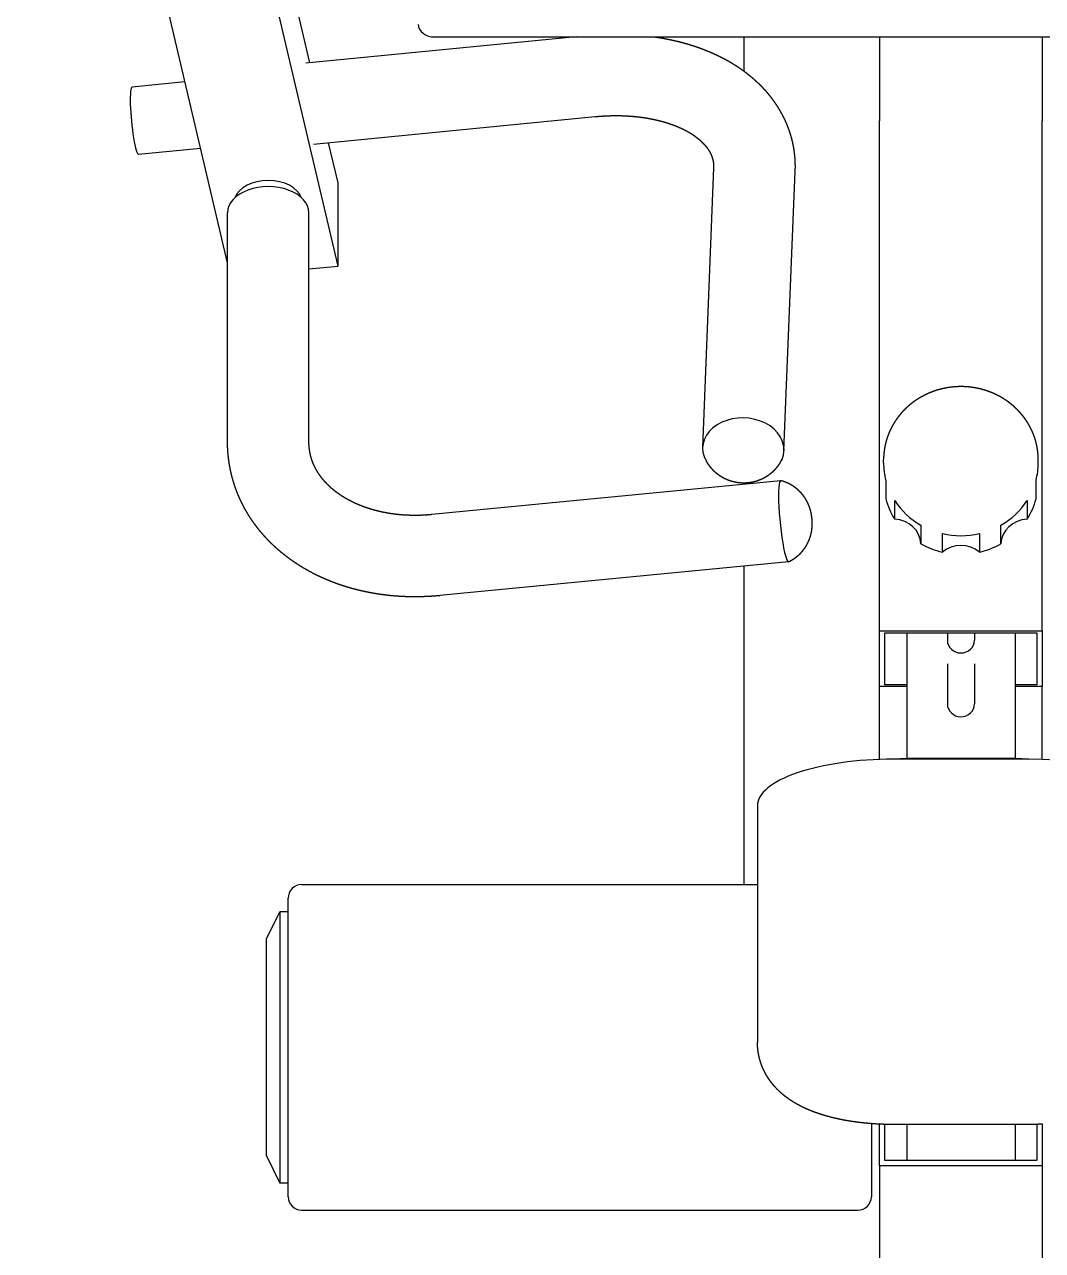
# Model space of a CAD drawing. Header units: millimetres. Extents: x -396 to 32754, y 354 to 22128.
# Drawn here: x 20299.2 to 20674.4, y 6504.7 to 6956.4 of the extents above; entities that cross this region are included whole.
import ezdxf

# ---------------------------------------------------------------- set-up
doc = ezdxf.new("R2010")
doc.units = ezdxf.units.MM
doc.layers.add('equipments', color=250, linetype='Continuous')
doc.layers.add('furniture', color=26, linetype='Continuous')

# ---------------------------------------------------------------- blocks, each defined once
blk = doc.blocks.new('Fit17')
at = {"layer": 'equipments'}
for p, q in [((-270.33, 796.76), (-345.16, 1114.72)), ((-229.57, 795.48), (-297.34, 1083.44)), ((-239.98, 870.36), (-288.54, 1076.7)), ((-141.76, 879.91), (-241.49, 870.22)), ((-194, 879.91), (194, 879.91)), ((-80, 879.91), (-80, 867.28)), ((-30, 879.91), (-30, 849.02)), ((30, 879.91), (30, 849.02)), ((-286.01, 863.38), (-305.52, 861.48)), ((-134.77, 850.45), (-238.59, 840.36)), ((-30, 661.08), (-30, 849.02)), ((30, 661.08), (30, 849.02)), ((-229.57, 826.12), (-233.05, 840.89)), ((-280.23, 838.82), (-303.1, 836.6)), ((-95.19, 728.69), (-91.04, 831.74)), ((-65.22, 727.49), (-61.06, 830.53)), ((-229.57, 795.48), (-229.57, 826.12)), ((-270.33, 730.88), (-270.33, 815.14)), ((-240.33, 730.88), (-240.33, 815.14)), ((-240.33, 794.43), (-229.57, 795.48)), ((-28.5, 722.95), (-28.5, 724.19)), ((28.5, 722.95), (28.5, 724.19)), ((-66.45, 716.44), (-194.98, 703.94)), ((-80, 715.68), (-80, 715.12)), ((-27.67, 716.55), (-27.67, 709.71)), ((27.68, 709.71), (27.68, 716.55)), ((-24.38, 702.24), (-24.38, 709.08)), ((24.38, 709.08), (24.38, 702.24)), ((-14.76, 700.03), (-14.76, 693.19)), ((-6.81, 690.1), (-6.81, 696.94)), ((6.81, 696.94), (6.81, 690.1)), ((14.76, 693.19), (14.76, 700.03)), ((-63.54, 686.58), (-192.08, 674.08)), ((-80, 684.98), (-80, 567.64)), ((-30, 661.08), (30, 661.08)), ((-30, 640.56), (-30, 661.08)), ((-28, 660.4), (28, 660.4)), ((-28, 641.25), (-28, 660.4)), ((-20, 660.4), (-20, 614.05)), ((-5, 660.4), (-5, 657.66)), ((5, 660.4), (5, 657.66)), ((20, 660.4), (20, 614.05)), ((28, 660.4), (28, 641.25)), ((30, 661.08), (30, 640.56)), ((-5, 649), (-5, 634.17)), ((5, 649), (5, 634.17)), ((-30, 613.71), (-30, 640.56)), ((-20, 640.56), (-30, 640.56)), ((-20, 641.25), (-28, 641.25)), ((28, 641.25), (20, 641.25)), ((30, 640.56), (20, 640.56)), ((30, 613.71), (30, 640.56)), ((25, 613.8), (-25, 613.8)), ((15, 614.13), (-15, 614.13)), ((-75, 596.7), (-75, 577.9)), ((-75, 577.9), (-75, 509.5)), ((-243, 567.64), (-75, 567.64)), ((-248, 452.64), (-248, 562.64)), ((-256, 547.64), (-251, 557.64)), ((-251, 557.64), (-251, 457.64)), ((-248, 557.64), (-251, 557.64)), ((-256, 467.64), (-256, 547.64)), ((-33, 479.54), (-33, 452.64)), ((-30, 464.06), (-30, 479.35)), ((-28, 465.94), (-28, 479.28)), ((25, 479.24), (-25, 479.24)), ((-20, 479.24), (-20, 465.94)), ((20, 479.24), (20, 465.94)), ((28, 479.28), (28, 465.94)), ((30, 479.35), (30, 464.06)), ((-256, 467.64), (-251, 457.64)), ((28, 465.94), (-28, 465.94)), ((30, 464.06), (-30, 464.06)), ((-30, 464.06), (-30, 417.76)), ((30, 464.06), (30, 417.76)), ((-248, 457.64), (-251, 457.64)), ((-243, 447.64), (-38, 447.64))]:
    blk.add_line(p, q, dxfattribs=at)
for centre, start, end in [((-243, 562.64), 90, 180), ((-243, 452.64), 180, 270), ((-38, 452.64), 270, 360)]:
    blk.add_arc(centre, 5, start, end, dxfattribs=at)
for centre, major_axis, ratio, start_param, end_param in [((-194, 884.51), (6, 0), 0.766044, -3.141593, -1.570796), ((-304.31, 849.04), (1.21, -12.44), 0.114576, -3.141593, 0), ((-255.33, 818.98), (12.5, 0), 0.642788, 0.225051, 2.916544), ((-255.33, 815.14), (15, 0), 0.642788, 0, 3.141593), ((-80.2, 728.09), (14.99, -0.6), 0.764548, 0.178706, 3.583144), ((-80.2, 728.09), (14.99, -0.6), 0.764548, -0.441552, 0.178706), ((0, 722.95), (28.5, 0), 0.939693, 3.141593, 3.38279), ((0, 722.95), (28.5, 0), 0.939693, -0.241197, 0), ((-64.99, 701.51), (1.45, -14.93), 0.114576, 3.100028, 5.579478), ((0, 716.11), (28.5, 0), 0.939693, -2.900395, -2.597392), ((0, 716.11), (28.5, 0), 0.939693, -0.544201, -0.241197), ((0, 722.95), (28.5, 0), 0.939693, -2.597392, -2.114997), ((0, 722.95), (28.5, 0), 0.939693, -1.026596, -0.544201), ((-24.75, 692.85), (10, 0), 0.939693, 0.036589, 1.534207), ((24.75, 692.85), (10, 0), 0.939693, 1.607385, 3.105004), ((0, 722.95), (28.5, 0), 0.939693, -1.811994, -1.329599), ((0, 716.11), (28.5, 0), 0.939693, -2.114997, -1.811994), ((0, 683.22), (10, 0), 0.939693, 0.821987, 2.319606), ((0, 716.11), (28.5, 0), 0.939693, -1.329599, -1.026596), ((-64.99, 701.51), (1.45, -14.93), 0.114576, -0.703707, 0.041565), ((0, 657.66), (5, 0), 0.939693, 3.141593, 6.283185), ((0, 634.17), (5, 0), 0.939693, 3.141593, 6.283185), ((-25, 596.7), (50, 0), 0.34202, 1.570796, 3.141593), ((-15, 597.03), (50, 0), 0.34202, 1.570796, 1.770115), ((15, 597.03), (50, 0), 0.34202, 1.371478, 1.570796), ((25, 596.7), (50, 0), 0.34202, 0, 1.570796)]:
    blk.add_ellipse(centre, major_axis=major_axis, ratio=ratio, start_param=start_param, end_param=end_param, dxfattribs=at)
for points in [[(-113.24, 879.88), (-113.46, 879.91)], [(-112.16, 879.73), (-113.24, 879.88)], [(-111.1, 879.56), (-112.16, 879.73)], [(-110.03, 879.38), (-111.1, 879.56)], [(-108.97, 879.18), (-110.03, 879.38)], [(-107.92, 878.98), (-108.97, 879.18)], [(-106.87, 878.76), (-107.92, 878.98)], [(-105.83, 878.53), (-106.87, 878.76)], [(-104.79, 878.29), (-105.83, 878.53)], [(-103.76, 878.04), (-104.79, 878.29)], [(-102.73, 877.77), (-103.76, 878.04)], [(-101.71, 877.5), (-102.73, 877.77)], [(-100.7, 877.21), (-101.71, 877.5)], [(-99.69, 876.9), (-100.7, 877.21)], [(-98.69, 876.59), (-99.69, 876.9)], [(-97.7, 876.26), (-98.69, 876.59)], [(-96.71, 875.92), (-97.7, 876.26)], [(-95.73, 875.57), (-96.71, 875.92)], [(-94.76, 875.2), (-95.73, 875.57)], [(-93.8, 874.82), (-94.76, 875.2)], [(-92.84, 874.43), (-93.8, 874.82)], [(-91.89, 874.03), (-92.84, 874.43)], [(-90.95, 873.61), (-91.89, 874.03)], [(-90.02, 873.18), (-90.95, 873.61)], [(-89.1, 872.74), (-90.02, 873.18)], [(-88.19, 872.28), (-89.1, 872.74)], [(-87.29, 871.81), (-88.19, 872.28)], [(-86.45, 871.36), (-87.29, 871.81)], [(-85.62, 870.9), (-86.45, 871.36)], [(-84.81, 870.43), (-85.62, 870.9)], [(-84, 869.94), (-84.81, 870.43)], [(-83.2, 869.45), (-84, 869.94)], [(-82.4, 868.94), (-83.2, 869.45)], [(-81.62, 868.42), (-82.4, 868.94)], [(-80.85, 867.89), (-81.62, 868.42)], [(-80.09, 867.34), (-80.85, 867.89)], [(-79.34, 866.79), (-80.09, 867.34)], [(-78.6, 866.22), (-79.34, 866.79)], [(-77.87, 865.64), (-78.6, 866.22)], [(-77.15, 865.05), (-77.87, 865.64)], [(-76.44, 864.45), (-77.15, 865.05)], [(-75.74, 863.83), (-76.44, 864.45)], [(-75.06, 863.2), (-75.74, 863.83)], [(-74.38, 862.56), (-75.06, 863.2)], [(-73.72, 861.91), (-74.38, 862.56)], [(-73.07, 861.25), (-73.72, 861.91)], [(-72.44, 860.57), (-73.07, 861.25)], [(-71.89, 859.97), (-72.44, 860.57)], [(-71.35, 859.35), (-71.89, 859.97)], [(-70.82, 858.72), (-71.35, 859.35)], [(-70.3, 858.09), (-70.82, 858.72)], [(-69.8, 857.45), (-70.3, 858.09)], [(-69.3, 856.79), (-69.8, 857.45)], [(-68.82, 856.13), (-69.3, 856.79)], [(-68.35, 855.46), (-68.82, 856.13)], [(-67.9, 854.78), (-68.35, 855.46)], [(-67.45, 854.1), (-67.9, 854.78)], [(-67.02, 853.4), (-67.45, 854.1)], [(-134.33, 850.49), (-134.77, 850.45)], [(-133.89, 850.53), (-134.33, 850.49)], [(-133.45, 850.57), (-133.89, 850.53)], [(-133, 850.6), (-133.45, 850.57)], [(-132.56, 850.64), (-133, 850.6)], [(-132.12, 850.66), (-132.56, 850.64)], [(-131.68, 850.69), (-132.12, 850.66)], [(-131.24, 850.72), (-131.68, 850.69)], [(-130.81, 850.74), (-131.24, 850.72)], [(-130.37, 850.76), (-130.81, 850.74)], [(-129.64, 850.78), (-130.37, 850.76)], [(-128.92, 850.81), (-129.64, 850.78)], [(-128.2, 850.82), (-128.92, 850.81)], [(-127.48, 850.83), (-128.2, 850.82)], [(-126.76, 850.83), (-127.48, 850.83)], [(-126.05, 850.82), (-126.76, 850.83)], [(-125.34, 850.81), (-126.05, 850.82)], [(-124.63, 850.79), (-125.34, 850.81)], [(-123.92, 850.76), (-124.63, 850.79)], [(-123.22, 850.72), (-123.92, 850.76)], [(-122.53, 850.68), (-123.22, 850.72)], [(-121.84, 850.64), (-122.53, 850.68)], [(-121.15, 850.59), (-121.84, 850.64)], [(-120.47, 850.53), (-121.15, 850.59)], [(-119.79, 850.46), (-120.47, 850.53)], [(-119.11, 850.39), (-119.79, 850.46)], [(-118.44, 850.31), (-119.11, 850.39)], [(-117.78, 850.22), (-118.44, 850.31)], [(-117.12, 850.13), (-117.78, 850.22)], [(-116.47, 850.04), (-117.12, 850.13)], [(-115.83, 849.93), (-116.47, 850.04)], [(-115.2, 849.83), (-115.83, 849.93)], [(-114.57, 849.71), (-115.2, 849.83)], [(-113.95, 849.59), (-114.57, 849.71)], [(-113.34, 849.47), (-113.95, 849.59)], [(-112.73, 849.34), (-113.34, 849.47)], [(-112.13, 849.2), (-112.73, 849.34)], [(-111.53, 849.06), (-112.13, 849.2)], [(-66.6, 852.7), (-67.02, 853.4)], [(-66.2, 851.98), (-66.6, 852.7)], [(-65.8, 851.26), (-66.2, 851.98)], [(-65.43, 850.54), (-65.8, 851.26)], [(-65.06, 849.8), (-65.43, 850.54)], [(-64.71, 849.06), (-65.06, 849.8)], [(-110.95, 848.91), (-111.53, 849.06)], [(-110.37, 848.76), (-110.95, 848.91)], [(-109.79, 848.61), (-110.37, 848.76)], [(-109.23, 848.44), (-109.79, 848.61)], [(-108.67, 848.28), (-109.23, 848.44)], [(-108.12, 848.11), (-108.67, 848.28)], [(-107.58, 847.93), (-108.12, 848.11)], [(-107.04, 847.75), (-107.58, 847.93)], [(-106.52, 847.57), (-107.04, 847.75)], [(-106, 847.38), (-106.52, 847.57)], [(-105.49, 847.18), (-106, 847.38)], [(-104.99, 846.99), (-105.49, 847.18)], [(-104.46, 846.77), (-104.99, 846.99)], [(-103.94, 846.55), (-104.46, 846.77)], [(-103.44, 846.33), (-103.94, 846.55)], [(-102.94, 846.1), (-103.44, 846.33)], [(-102.45, 845.87), (-102.94, 846.1)], [(-101.98, 845.64), (-102.45, 845.87)], [(-101.51, 845.4), (-101.98, 845.64)], [(-101.06, 845.16), (-101.51, 845.4)], [(-100.62, 844.91), (-101.06, 845.16)], [(-100.18, 844.67), (-100.62, 844.91)], [(-99.76, 844.42), (-100.18, 844.67)], [(-64.38, 848.31), (-64.71, 849.06)], [(-64.06, 847.56), (-64.38, 848.31)], [(-63.76, 846.79), (-64.06, 847.56)], [(-63.47, 846.02), (-63.76, 846.79)], [(-63.19, 845.24), (-63.47, 846.02)], [(-62.93, 844.45), (-63.19, 845.24)], [(-99.35, 844.17), (-99.76, 844.42)], [(-98.95, 843.91), (-99.35, 844.17)], [(-98.56, 843.66), (-98.95, 843.91)], [(-98.19, 843.4), (-98.56, 843.66)], [(-97.82, 843.14), (-98.19, 843.4)], [(-97.47, 842.88), (-97.82, 843.14)], [(-97.12, 842.62), (-97.47, 842.88)], [(-96.79, 842.36), (-97.12, 842.62)], [(-96.47, 842.1), (-96.79, 842.36)], [(-96.15, 841.83), (-96.47, 842.1)], [(-95.83, 841.55), (-96.15, 841.83)], [(-95.53, 841.27), (-95.83, 841.55)], [(-95.24, 841), (-95.53, 841.27)], [(-94.96, 840.72), (-95.24, 841)], [(-94.69, 840.45), (-94.96, 840.72)], [(-94.44, 840.18), (-94.69, 840.45)], [(-94.2, 839.9), (-94.44, 840.18)], [(-62.68, 843.65), (-62.93, 844.45)], [(-62.46, 842.86), (-62.68, 843.65)], [(-62.25, 842.05), (-62.46, 842.86)], [(-62.05, 841.25), (-62.25, 842.05)], [(-61.87, 840.43), (-62.05, 841.25)], [(-61.71, 839.62), (-61.87, 840.43)], [(-93.96, 839.63), (-94.2, 839.9)], [(-93.74, 839.36), (-93.96, 839.63)], [(-93.53, 839.1), (-93.74, 839.36)], [(-93.33, 838.83), (-93.53, 839.1)], [(-93.14, 838.57), (-93.33, 838.83)], [(-92.96, 838.3), (-93.14, 838.57)], [(-92.79, 838.04), (-92.96, 838.3)], [(-92.63, 837.79), (-92.79, 838.04)], [(-92.48, 837.53), (-92.63, 837.79)], [(-92.34, 837.27), (-92.48, 837.53)], [(-92.21, 837.02), (-92.34, 837.27)], [(-92.08, 836.77), (-92.21, 837.02)], [(-91.97, 836.52), (-92.08, 836.77)], [(-91.86, 836.27), (-91.97, 836.52)], [(-91.76, 836.02), (-91.86, 836.27)], [(-91.66, 835.78), (-91.76, 836.02)], [(-91.58, 835.53), (-91.66, 835.78)], [(-61.57, 838.8), (-61.71, 839.62)], [(-61.44, 837.98), (-61.57, 838.8)], [(-61.33, 837.16), (-61.44, 837.98)], [(-61.24, 836.33), (-61.33, 837.16)], [(-61.16, 835.51), (-61.24, 836.33)], [(-91.5, 835.29), (-91.58, 835.53)], [(-91.42, 835.04), (-91.5, 835.29)], [(-91.36, 834.8), (-91.42, 835.04)], [(-91.3, 834.55), (-91.36, 834.8)], [(-91.24, 834.31), (-91.3, 834.55)], [(-91.19, 834.06), (-91.24, 834.31)], [(-91.15, 833.81), (-91.19, 834.06)], [(-91.12, 833.56), (-91.15, 833.81)], [(-91.09, 833.31), (-91.12, 833.56)], [(-91.06, 833.06), (-91.09, 833.31)], [(-91.04, 832.8), (-91.06, 833.06)], [(-91.03, 832.54), (-91.04, 832.8)], [(-91.04, 831.74), (-91.03, 832.01)], [(-91.03, 832.28), (-91.03, 832.54)], [(-91.03, 832.01), (-91.03, 832.28)], [(-61.1, 834.68), (-61.16, 835.51)], [(-61.06, 833.85), (-61.1, 834.68)], [(-61.04, 833.02), (-61.06, 833.85)], [(-61.06, 830.53), (-61.04, 831.36)], [(-61.03, 832.19), (-61.04, 833.02)], [(-61.04, 831.36), (-61.03, 832.19)], [(-8.41, 749.9), (-8.85, 749.77)], [(-7.97, 750.02), (-8.41, 749.9)], [(-7.53, 750.14), (-7.97, 750.02)], [(-7.09, 750.25), (-7.53, 750.14)], [(-6.65, 750.35), (-7.09, 750.25)], [(-6.2, 750.45), (-6.65, 750.35)], [(-5.75, 750.54), (-6.2, 750.45)], [(-5.3, 750.63), (-5.75, 750.54)], [(-4.85, 750.7), (-5.3, 750.63)], [(-4.4, 750.77), (-4.85, 750.7)], [(-3.95, 750.84), (-4.4, 750.77)], [(-3.5, 750.89), (-3.95, 750.84)], [(-3.04, 750.94), (-3.5, 750.89)], [(-2.59, 750.98), (-3.04, 750.94)], [(-2.13, 751.02), (-2.59, 750.98)], [(-1.67, 751.05), (-2.13, 751.02)], [(-1.22, 751.07), (-1.67, 751.05)], [(-0.76, 751.09), (-1.22, 751.07)], [(-0.3, 751.09), (-0.76, 751.09)], [(0.15, 751.09), (-0.3, 751.09)], [(0.61, 751.09), (0.15, 751.09)], [(1.07, 751.08), (0.61, 751.09)], [(1.53, 751.06), (1.07, 751.08)], [(1.98, 751.03), (1.53, 751.06)], [(2.44, 751), (1.98, 751.03)], [(2.89, 750.96), (2.44, 751)], [(3.35, 750.91), (2.89, 750.96)], [(3.8, 750.86), (3.35, 750.91)], [(4.25, 750.79), (3.8, 750.86)], [(4.7, 750.73), (4.25, 750.79)], [(5.15, 750.65), (4.7, 750.73)], [(5.6, 750.57), (5.15, 750.65)], [(6.05, 750.48), (5.6, 750.57)], [(6.5, 750.39), (6.05, 750.48)], [(6.94, 750.29), (6.5, 750.39)], [(7.38, 750.18), (6.94, 750.29)], [(7.82, 750.06), (7.38, 750.18)], [(8.26, 749.94), (7.82, 750.06)], [(8.7, 749.81), (8.26, 749.94)], [(9.13, 749.68), (8.7, 749.81)], [(-17.68, 745.3), (-18.03, 745.03)], [(-17.31, 745.56), (-17.68, 745.3)], [(-16.95, 745.82), (-17.31, 745.56)], [(-16.58, 746.08), (-16.95, 745.82)], [(-16.2, 746.33), (-16.58, 746.08)], [(-15.82, 746.57), (-16.2, 746.33)], [(-15.44, 746.81), (-15.82, 746.57)], [(-15.05, 747.04), (-15.44, 746.81)], [(-14.66, 747.26), (-15.05, 747.04)], [(-14.27, 747.48), (-14.66, 747.26)], [(-13.87, 747.69), (-14.27, 747.48)], [(-13.47, 747.9), (-13.87, 747.69)], [(-13.06, 748.1), (-13.47, 747.9)], [(-12.66, 748.3), (-13.06, 748.1)], [(-12.24, 748.49), (-12.66, 748.3)], [(-11.83, 748.67), (-12.24, 748.49)], [(-11.41, 748.84), (-11.83, 748.67)], [(-10.99, 749.01), (-11.41, 748.84)], [(-10.57, 749.18), (-10.99, 749.01)], [(-10.14, 749.33), (-10.57, 749.18)], [(-9.71, 749.48), (-10.14, 749.33)], [(-9.28, 749.63), (-9.71, 749.48)], [(-8.85, 749.77), (-9.28, 749.63)], [(9.56, 749.54), (9.13, 749.68)], [(9.99, 749.39), (9.56, 749.54)], [(10.42, 749.23), (9.99, 749.39)], [(10.84, 749.07), (10.42, 749.23)], [(11.26, 748.91), (10.84, 749.07)], [(11.68, 748.73), (11.26, 748.91)], [(12.09, 748.55), (11.68, 748.73)], [(12.5, 748.37), (12.09, 748.55)], [(12.91, 748.18), (12.5, 748.37)], [(13.32, 747.98), (12.91, 748.18)], [(13.72, 747.77), (13.32, 747.98)], [(14.12, 747.56), (13.72, 747.77)], [(14.51, 747.35), (14.12, 747.56)], [(14.9, 747.13), (14.51, 747.35)], [(15.29, 746.9), (14.9, 747.13)], [(15.67, 746.66), (15.29, 746.9)], [(16.05, 746.42), (15.67, 746.66)], [(16.43, 746.18), (16.05, 746.42)], [(16.8, 745.93), (16.43, 746.18)], [(17.16, 745.67), (16.8, 745.93)], [(17.52, 745.41), (17.16, 745.67)], [(17.88, 745.14), (17.52, 745.41)], [(-22.21, 741.05), (-22.49, 740.71)], [(-21.92, 741.39), (-22.21, 741.05)], [(-21.63, 741.72), (-21.92, 741.39)], [(-21.32, 742.04), (-21.63, 741.72)], [(-21.02, 742.36), (-21.32, 742.04)], [(-20.71, 742.68), (-21.02, 742.36)], [(-20.39, 742.99), (-20.71, 742.68)], [(-20.07, 743.3), (-20.39, 742.99)], [(-19.74, 743.6), (-20.07, 743.3)], [(-19.41, 743.89), (-19.74, 743.6)], [(-19.07, 744.18), (-19.41, 743.89)], [(-18.73, 744.47), (-19.07, 744.18)], [(-18.38, 744.75), (-18.73, 744.47)], [(-18.03, 745.03), (-18.38, 744.75)], [(18.23, 744.87), (17.88, 745.14)], [(18.58, 744.6), (18.23, 744.87)], [(18.92, 744.31), (18.58, 744.6)], [(19.26, 744.03), (18.92, 744.31)], [(19.59, 743.73), (19.26, 744.03)], [(19.92, 743.43), (19.59, 743.73)], [(20.24, 743.13), (19.92, 743.43)], [(20.56, 742.82), (20.24, 743.13)], [(20.87, 742.51), (20.56, 742.82)], [(21.18, 742.2), (20.87, 742.51)], [(21.48, 741.87), (21.18, 742.2)], [(21.78, 741.55), (21.48, 741.87)], [(22.07, 741.22), (21.78, 741.55)], [(22.35, 740.88), (22.07, 741.22)], [(22.63, 740.54), (22.35, 740.88)], [(-25.42, 736.35), (-25.63, 735.97)], [(-25.21, 736.74), (-25.42, 736.35)], [(-25, 737.12), (-25.21, 736.74)], [(-24.78, 737.49), (-25, 737.12)], [(-24.55, 737.86), (-24.78, 737.49)], [(-24.31, 738.23), (-24.55, 737.86)], [(-24.07, 738.6), (-24.31, 738.23)], [(-23.82, 738.96), (-24.07, 738.6)], [(-23.57, 739.32), (-23.82, 738.96)], [(-23.31, 739.67), (-23.57, 739.32)], [(-23.04, 740.02), (-23.31, 739.67)], [(-22.77, 740.37), (-23.04, 740.02)], [(-22.49, 740.71), (-22.77, 740.37)], [(22.91, 740.2), (22.63, 740.54)], [(23.18, 739.85), (22.91, 740.2)], [(23.44, 739.5), (23.18, 739.85)], [(23.69, 739.15), (23.44, 739.5)], [(23.94, 738.79), (23.69, 739.15)], [(24.18, 738.43), (23.94, 738.79)], [(24.42, 738.06), (24.18, 738.43)], [(24.65, 737.69), (24.42, 738.06)], [(24.88, 737.32), (24.65, 737.69)], [(25.09, 736.95), (24.88, 737.32)], [(25.31, 736.57), (25.09, 736.95)], [(25.51, 736.19), (25.31, 736.57)], [(-27.29, 731.96), (-27.41, 731.55)], [(-27.15, 732.37), (-27.29, 731.96)], [(-27.01, 732.78), (-27.15, 732.37)], [(-26.86, 733.19), (-27.01, 732.78)], [(-26.7, 733.59), (-26.86, 733.19)], [(-26.54, 734), (-26.7, 733.59)], [(-26.37, 734.4), (-26.54, 734)], [(-26.19, 734.79), (-26.37, 734.4)], [(-26.01, 735.19), (-26.19, 734.79)], [(-25.82, 735.58), (-26.01, 735.19)], [(-25.63, 735.97), (-25.82, 735.58)], [(25.71, 735.8), (25.51, 736.19)], [(25.9, 735.41), (25.71, 735.8)], [(26.09, 735.02), (25.9, 735.41)], [(26.27, 734.63), (26.09, 735.02)], [(26.44, 734.23), (26.27, 734.63)], [(26.61, 733.83), (26.44, 734.23)], [(26.77, 733.43), (26.61, 733.83)], [(26.92, 733.03), (26.77, 733.43)], [(27.07, 732.62), (26.92, 733.03)], [(27.21, 732.21), (27.07, 732.62)], [(27.34, 731.8), (27.21, 732.21)], [(27.46, 731.39), (27.34, 731.8)], [(-270.33, 730.41), (-270.33, 730.88)], [(-270.32, 729.94), (-270.33, 730.41)], [(-270.31, 729.48), (-270.32, 729.94)], [(-270.3, 729.01), (-270.31, 729.48)], [(-270.28, 728.54), (-270.3, 729.01)], [(-270.22, 727.58), (-270.28, 728.54)], [(-270.15, 726.62), (-270.22, 727.58)], [(-240.33, 730.57), (-240.33, 730.88)], [(-240.32, 730.27), (-240.33, 730.57)], [(-240.31, 729.97), (-240.32, 730.27)], [(-240.3, 729.67), (-240.31, 729.97)], [(-240.28, 729.36), (-240.3, 729.67)], [(-240.25, 729.06), (-240.28, 729.36)], [(-240.21, 728.63), (-240.25, 729.06)], [(-240.16, 728.2), (-240.21, 728.63)], [(-240.1, 727.76), (-240.16, 728.2)], [(-240.04, 727.34), (-240.1, 727.76)], [(-239.96, 726.91), (-240.04, 727.34)], [(-28.3, 727.35), (-28.34, 727)], [(-28.26, 727.69), (-28.3, 727.35)], [(-28.21, 728.04), (-28.26, 727.69)], [(-28.15, 728.39), (-28.21, 728.04)], [(-28.09, 728.73), (-28.15, 728.39)], [(-28.03, 729.08), (-28.09, 728.73)], [(-27.96, 729.42), (-28.03, 729.08)], [(-27.88, 729.77), (-27.96, 729.42)], [(-27.8, 730.11), (-27.88, 729.77)], [(-27.72, 730.45), (-27.8, 730.11)], [(-27.63, 730.79), (-27.72, 730.45)], [(-27.54, 731.13), (-27.63, 730.79)], [(-27.41, 731.55), (-27.54, 731.13)], [(27.58, 730.98), (27.46, 731.39)], [(27.69, 730.56), (27.58, 730.98)], [(27.79, 730.14), (27.69, 730.56)], [(27.89, 729.73), (27.79, 730.14)], [(27.98, 729.31), (27.89, 729.73)], [(28.06, 728.88), (27.98, 729.31)], [(28.14, 728.46), (28.06, 728.88)], [(28.21, 728.04), (28.14, 728.46)], [(28.27, 727.61), (28.21, 728.04)], [(28.32, 727.19), (28.27, 727.61)], [(-270.07, 725.66), (-270.15, 726.62)], [(-269.96, 724.7), (-270.07, 725.66)], [(-269.83, 723.75), (-269.96, 724.7)], [(-269.69, 722.8), (-269.83, 723.75)], [(-269.53, 721.85), (-269.69, 722.8)], [(-239.88, 726.48), (-239.96, 726.91)], [(-239.78, 726.06), (-239.88, 726.48)], [(-239.68, 725.64), (-239.78, 726.06)], [(-239.57, 725.22), (-239.68, 725.64)], [(-239.45, 724.81), (-239.57, 725.22)], [(-239.32, 724.39), (-239.45, 724.81)], [(-239.18, 723.98), (-239.32, 724.39)], [(-239.04, 723.57), (-239.18, 723.98)], [(-238.88, 723.16), (-239.04, 723.57)], [(-238.72, 722.75), (-238.88, 723.16)], [(-238.54, 722.35), (-238.72, 722.75)], [(-93.95, 723.74), (-93.81, 723.5)], [(-93.81, 723.5), (-93.67, 723.26)], [(-93.67, 723.26), (-93.53, 723.03)], [(-93.53, 723.03), (-93.38, 722.8)], [(-93.38, 722.8), (-93.23, 722.58)], [(-28.49, 724.9), (-28.5, 724.54)], [(-28.5, 724.54), (-28.5, 724.19)], [(-28.48, 725.25), (-28.49, 724.9)], [(-28.46, 725.6), (-28.48, 725.25)], [(-28.44, 725.95), (-28.46, 725.6)], [(-28.41, 726.3), (-28.44, 725.95)], [(-28.38, 726.65), (-28.41, 726.3)], [(-28.34, 727), (-28.38, 726.65)], [(28.37, 726.76), (28.32, 727.19)], [(28.41, 726.33), (28.37, 726.76)], [(28.44, 725.91), (28.41, 726.33)], [(28.47, 725.48), (28.44, 725.91)], [(28.49, 725.05), (28.47, 725.48)], [(28.5, 724.62), (28.49, 725.05)], [(28.5, 724.19), (28.5, 724.62)], [(-269.35, 720.9), (-269.53, 721.85)], [(-269.16, 719.96), (-269.35, 720.9)], [(-268.95, 719.02), (-269.16, 719.96)], [(-268.71, 718.09), (-268.95, 719.02)], [(-238.36, 721.94), (-238.54, 722.35)], [(-238.17, 721.54), (-238.36, 721.94)], [(-237.97, 721.14), (-238.17, 721.54)], [(-237.76, 720.74), (-237.97, 721.14)], [(-237.54, 720.34), (-237.76, 720.74)], [(-237.31, 719.95), (-237.54, 720.34)], [(-237.07, 719.55), (-237.31, 719.95)], [(-236.82, 719.16), (-237.07, 719.55)], [(-236.56, 718.77), (-236.82, 719.16)], [(-236.29, 718.38), (-236.56, 718.77)], [(-236.01, 718), (-236.29, 718.38)], [(-93.23, 722.58), (-93.08, 722.36)], [(-93.08, 722.36), (-92.92, 722.14)], [(-92.92, 722.14), (-92.76, 721.93)], [(-92.76, 721.93), (-92.6, 721.73)], [(-92.6, 721.73), (-92.44, 721.52)], [(-92.44, 721.52), (-92.27, 721.32)], [(-92.27, 721.32), (-92.11, 721.13)], [(-92.11, 721.13), (-91.94, 720.94)], [(-91.94, 720.94), (-91.77, 720.76)], [(-91.77, 720.76), (-91.6, 720.57)], [(-91.6, 720.57), (-91.43, 720.4)], [(-91.43, 720.4), (-91.25, 720.22)], [(-91.25, 720.22), (-91.08, 720.05)], [(-91.08, 720.05), (-90.87, 719.86)], [(-90.87, 719.86), (-90.67, 719.68)], [(-90.67, 719.68), (-90.46, 719.5)], [(-90.46, 719.5), (-90.25, 719.32)], [(-90.25, 719.32), (-90.04, 719.15)], [(-90.04, 719.15), (-89.83, 718.99)], [(-89.83, 718.99), (-89.62, 718.83)], [(-89.62, 718.83), (-89.4, 718.67)], [(-89.4, 718.67), (-89.19, 718.52)], [(-89.19, 718.52), (-88.98, 718.38)], [(-88.98, 718.38), (-88.76, 718.24)], [(-88.76, 718.24), (-88.55, 718.1)], [(-71.67, 718.04), (-71.42, 718.19)], [(-71.42, 718.19), (-71.17, 718.36)], [(-71.17, 718.36), (-70.93, 718.52)], [(-70.93, 718.52), (-70.68, 718.7)], [(-70.68, 718.7), (-70.44, 718.88)], [(-70.44, 718.88), (-70.19, 719.06)], [(-70.19, 719.06), (-69.95, 719.25)], [(-69.95, 719.25), (-69.71, 719.45)], [(-69.71, 719.45), (-69.47, 719.66)], [(-69.47, 719.66), (-69.24, 719.87)], [(-69.24, 719.87), (-69, 720.09)], [(-69, 720.09), (-68.77, 720.32)], [(-68.77, 720.32), (-68.54, 720.56)], [(-68.54, 720.56), (-68.31, 720.8)], [(-68.31, 720.8), (-68.09, 721.05)], [(-68.09, 721.05), (-67.9, 721.26)], [(-67.9, 721.26), (-67.72, 721.48)], [(-67.72, 721.48), (-67.54, 721.7)], [(-67.54, 721.7), (-67.36, 721.93)], [(-67.36, 721.93), (-67.19, 722.16)], [(-67.19, 722.16), (-67.02, 722.4)], [(-67.02, 722.4), (-66.85, 722.65)], [(-268.46, 717.16), (-268.71, 718.09)], [(-268.2, 716.24), (-268.46, 717.16)], [(-267.91, 715.32), (-268.2, 716.24)], [(-267.61, 714.4), (-267.91, 715.32)], [(-267.29, 713.5), (-267.61, 714.4)], [(-235.73, 717.61), (-236.01, 718)], [(-235.43, 717.23), (-235.73, 717.61)], [(-235.12, 716.85), (-235.43, 717.23)], [(-234.8, 716.47), (-235.12, 716.85)], [(-234.47, 716.1), (-234.8, 716.47)], [(-234.13, 715.72), (-234.47, 716.1)], [(-233.78, 715.35), (-234.13, 715.72)], [(-233.42, 714.99), (-233.78, 715.35)], [(-233.05, 714.62), (-233.42, 714.99)], [(-232.67, 714.26), (-233.05, 714.62)], [(-232.28, 713.9), (-232.67, 714.26)], [(-231.87, 713.55), (-232.28, 713.9)], [(-88.55, 718.1), (-88.33, 717.97)], [(-88.33, 717.97), (-88.11, 717.84)], [(-88.11, 717.84), (-87.9, 717.72)], [(-87.9, 717.72), (-87.68, 717.6)], [(-87.68, 717.6), (-87.46, 717.48)], [(-87.46, 717.48), (-87.25, 717.37)], [(-87.25, 717.37), (-86.99, 717.25)], [(-86.99, 717.25), (-86.74, 717.13)], [(-86.74, 717.13), (-86.48, 717.01)], [(-86.48, 717.01), (-86.23, 716.91)], [(-86.23, 716.91), (-85.97, 716.8)], [(-85.97, 716.8), (-85.72, 716.7)], [(-85.72, 716.7), (-85.47, 716.61)], [(-85.47, 716.61), (-85.21, 716.52)], [(-85.21, 716.52), (-84.96, 716.44)], [(-84.96, 716.44), (-84.7, 716.36)], [(-84.7, 716.36), (-84.45, 716.28)], [(-84.45, 716.28), (-84.19, 716.21)], [(-84.19, 716.21), (-83.94, 716.15)], [(-83.94, 716.15), (-83.68, 716.09)], [(-83.68, 716.09), (-83.43, 716.03)], [(-83.43, 716.03), (-83.17, 715.98)], [(-83.17, 715.98), (-82.92, 715.93)], [(-82.92, 715.93), (-82.66, 715.89)], [(-82.66, 715.89), (-82.38, 715.84)], [(-82.38, 715.84), (-82.1, 715.8)], [(-82.1, 715.8), (-81.81, 715.77)], [(-81.81, 715.77), (-81.53, 715.74)], [(-81.53, 715.74), (-81.25, 715.72)], [(-81.25, 715.72), (-80.97, 715.7)], [(-80.97, 715.7), (-80.68, 715.69)], [(-80.68, 715.69), (-80.4, 715.68)], [(-80.4, 715.68), (-80.12, 715.68)], [(-80.12, 715.68), (-79.83, 715.68)], [(-79.83, 715.68), (-79.55, 715.68)], [(-79.55, 715.68), (-79.26, 715.69)], [(-79.26, 715.69), (-78.98, 715.71)], [(-78.98, 715.71), (-78.69, 715.73)], [(-78.69, 715.73), (-78.41, 715.76)], [(-78.41, 715.76), (-78.12, 715.79)], [(-78.12, 715.79), (-77.84, 715.83)], [(-77.84, 715.83), (-77.55, 715.87)], [(-77.55, 715.87), (-77.27, 715.92)], [(-77.27, 715.92), (-76.99, 715.97)], [(-76.99, 715.97), (-76.7, 716.03)], [(-76.7, 716.03), (-76.42, 716.09)], [(-76.42, 716.09), (-76.13, 716.16)], [(-76.13, 716.16), (-75.85, 716.23)], [(-75.85, 716.23), (-75.56, 716.31)], [(-75.56, 716.31), (-75.28, 716.4)], [(-75.28, 716.4), (-74.99, 716.49)], [(-74.99, 716.49), (-74.71, 716.59)], [(-74.71, 716.59), (-74.42, 716.69)], [(-74.42, 716.69), (-74.13, 716.8)], [(-74.13, 716.8), (-73.85, 716.92)], [(-73.85, 716.92), (-73.56, 717.04)], [(-73.56, 717.04), (-73.27, 717.18)], [(-73.27, 717.18), (-72.98, 717.31)], [(-72.98, 717.31), (-72.7, 717.46)], [(-72.7, 717.46), (-72.41, 717.61)], [(-72.41, 717.61), (-72.16, 717.75)], [(-72.16, 717.75), (-71.91, 717.89)], [(-71.91, 717.89), (-71.67, 718.04)], [(-65.96, 716.32), (-66.37, 716.43)], [(-65.57, 716.2), (-65.96, 716.32)], [(-65.18, 716.07), (-65.57, 716.2)], [(-64.81, 715.94), (-65.18, 716.07)], [(-64.45, 715.8), (-64.81, 715.94)], [(-64.1, 715.65), (-64.45, 715.8)], [(-63.77, 715.5), (-64.1, 715.65)], [(-63.44, 715.35), (-63.77, 715.5)], [(-63.14, 715.19), (-63.44, 715.35)], [(-62.84, 715.03), (-63.14, 715.19)], [(-62.55, 714.87), (-62.84, 715.03)], [(-62.28, 714.71), (-62.55, 714.87)], [(-62.02, 714.55), (-62.28, 714.71)], [(-61.77, 714.39), (-62.02, 714.55)], [(-61.53, 714.22), (-61.77, 714.39)], [(-61.3, 714.06), (-61.53, 714.22)], [(-60.98, 713.82), (-61.3, 714.06)], [(-60.68, 713.59), (-60.98, 713.82)], [(-266.96, 712.59), (-267.29, 713.5)], [(-266.61, 711.7), (-266.96, 712.59)], [(-266.24, 710.81), (-266.61, 711.7)], [(-265.85, 709.93), (-266.24, 710.81)], [(-265.42, 708.99), (-265.85, 709.93)], [(-231.46, 713.19), (-231.87, 713.55)], [(-231.06, 712.87), (-231.46, 713.19)], [(-230.66, 712.54), (-231.06, 712.87)], [(-230.24, 712.22), (-230.66, 712.54)], [(-229.81, 711.9), (-230.24, 712.22)], [(-229.37, 711.59), (-229.81, 711.9)], [(-228.93, 711.28), (-229.37, 711.59)], [(-228.48, 710.98), (-228.93, 711.28)], [(-228.01, 710.67), (-228.48, 710.98)], [(-227.54, 710.38), (-228.01, 710.67)], [(-227.06, 710.09), (-227.54, 710.38)], [(-226.57, 709.8), (-227.06, 710.09)], [(-226.07, 709.52), (-226.57, 709.8)], [(-225.56, 709.24), (-226.07, 709.52)], [(-225.04, 708.97), (-225.56, 709.24)], [(-60.39, 713.36), (-60.68, 713.59)], [(-60.13, 713.13), (-60.39, 713.36)], [(-59.88, 712.91), (-60.13, 713.13)], [(-59.65, 712.7), (-59.88, 712.91)], [(-59.44, 712.48), (-59.65, 712.7)], [(-59.23, 712.28), (-59.44, 712.48)], [(-59.04, 712.08), (-59.23, 712.28)], [(-58.68, 711.67), (-59.04, 712.08)], [(-58.36, 711.29), (-58.68, 711.67)], [(-58.08, 710.93), (-58.36, 711.29)], [(-57.83, 710.59), (-58.08, 710.93)], [(-57.61, 710.28), (-57.83, 710.59)], [(-57.41, 709.98), (-57.61, 710.28)], [(-57.24, 709.71), (-57.41, 709.98)], [(-57.08, 709.45), (-57.24, 709.71)], [(-56.94, 709.21), (-57.08, 709.45)], [(-56.63, 708.64), (-56.94, 709.21)], [(-264.97, 708.06), (-265.42, 708.99)], [(-264.5, 707.14), (-264.97, 708.06)], [(-264.02, 706.23), (-264.5, 707.14)], [(-263.51, 705.33), (-264.02, 706.23)], [(-262.99, 704.44), (-263.51, 705.33)], [(-224.52, 708.7), (-225.04, 708.97)], [(-223.99, 708.44), (-224.52, 708.7)], [(-223.44, 708.18), (-223.99, 708.44)], [(-222.89, 707.93), (-223.44, 708.18)], [(-222.34, 707.69), (-222.89, 707.93)], [(-221.77, 707.45), (-222.34, 707.69)], [(-221.21, 707.22), (-221.77, 707.45)], [(-220.63, 707), (-221.21, 707.22)], [(-220.06, 706.79), (-220.63, 707)], [(-219.47, 706.58), (-220.06, 706.79)], [(-218.88, 706.37), (-219.47, 706.58)], [(-218.28, 706.18), (-218.88, 706.37)], [(-217.67, 705.99), (-218.28, 706.18)], [(-217.06, 705.8), (-217.67, 705.99)], [(-216.44, 705.63), (-217.06, 705.8)], [(-215.81, 705.46), (-216.44, 705.63)], [(-215.18, 705.3), (-215.81, 705.46)], [(-214.54, 705.14), (-215.18, 705.3)], [(-213.9, 704.99), (-214.54, 705.14)], [(-213.25, 704.85), (-213.9, 704.99)], [(-212.6, 704.72), (-213.25, 704.85)], [(-211.94, 704.59), (-212.6, 704.72)], [(-56.39, 708.15), (-56.63, 708.64)], [(-56.2, 707.73), (-56.39, 708.15)], [(-56.05, 707.36), (-56.2, 707.73)], [(-55.92, 707.04), (-56.05, 707.36)], [(-55.82, 706.75), (-55.92, 707.04)], [(-55.73, 706.49), (-55.82, 706.75)], [(-55.53, 705.87), (-55.73, 706.49)], [(-55.4, 705.37), (-55.53, 705.87)], [(-55.3, 704.97), (-55.4, 705.37)], [(-55.22, 704.62), (-55.3, 704.97)], [(-262.45, 703.56), (-262.99, 704.44)], [(-261.89, 702.69), (-262.45, 703.56)], [(-261.32, 701.83), (-261.89, 702.69)], [(-260.73, 700.98), (-261.32, 701.83)], [(-260.12, 700.14), (-260.73, 700.98)], [(-259.5, 699.31), (-260.12, 700.14)], [(-211.27, 704.47), (-211.94, 704.59)], [(-210.6, 704.36), (-211.27, 704.47)], [(-209.93, 704.26), (-210.6, 704.36)], [(-209.25, 704.16), (-209.93, 704.26)], [(-208.56, 704.08), (-209.25, 704.16)], [(-207.87, 704), (-208.56, 704.08)], [(-207.18, 703.92), (-207.87, 704)], [(-206.49, 703.86), (-207.18, 703.92)], [(-205.79, 703.8), (-206.49, 703.86)], [(-205.08, 703.76), (-205.79, 703.8)], [(-204.38, 703.72), (-205.08, 703.76)], [(-203.67, 703.68), (-204.38, 703.72)], [(-202.96, 703.66), (-203.67, 703.68)], [(-202.24, 703.64), (-202.96, 703.66)], [(-201.52, 703.64), (-202.24, 703.64)], [(-200.8, 703.64), (-201.52, 703.64)], [(-200.08, 703.65), (-200.8, 703.64)], [(-199.36, 703.66), (-200.08, 703.65)], [(-198.63, 703.69), (-199.36, 703.66)], [(-197.9, 703.72), (-198.63, 703.69)], [(-197.18, 703.76), (-197.9, 703.72)], [(-196.45, 703.81), (-197.18, 703.76)], [(-195.72, 703.87), (-196.45, 703.81)], [(-194.98, 703.94), (-195.72, 703.87)], [(-55.16, 704.31), (-55.22, 704.62)], [(-55.11, 704.03), (-55.16, 704.31)], [(-55.07, 703.77), (-55.11, 704.03)], [(-55.04, 703.56), (-55.07, 703.77)], [(-55.01, 703.36), (-55.04, 703.56)], [(-54.98, 703.16), (-55.01, 703.36)], [(-54.96, 702.96), (-54.98, 703.16)], [(-54.93, 702.77), (-54.96, 702.96)], [(-54.91, 702.58), (-54.93, 702.77)], [(-54.9, 702.4), (-54.91, 702.58)], [(-54.88, 702.21), (-54.9, 702.4)], [(-54.86, 702.02), (-54.88, 702.21)], [(-54.85, 701.82), (-54.86, 702.02)], [(-54.84, 701.62), (-54.85, 701.82)], [(-54.83, 701.41), (-54.84, 701.62)], [(-54.82, 701.2), (-54.83, 701.41)], [(-54.81, 700.97), (-54.82, 701.2)], [(-54.81, 700.73), (-54.81, 700.97)], [(-54.81, 700.46), (-54.81, 700.73)], [(-54.81, 700.37), (-54.81, 700.46)], [(-54.81, 700.28), (-54.81, 700.37)], [(-54.81, 700.18), (-54.81, 700.28)], [(-54.81, 700.08), (-54.81, 700.18)], [(-258.86, 698.49), (-259.5, 699.31)], [(-258.2, 697.69), (-258.86, 698.49)], [(-257.53, 696.9), (-258.2, 697.69)], [(-256.85, 696.12), (-257.53, 696.9)], [(-256.15, 695.35), (-256.85, 696.12)], [(-55.64, 695.41), (-55.57, 695.62)], [(-55.57, 695.62), (-55.5, 695.83)], [(-55.5, 695.83), (-55.44, 696.03)], [(-55.44, 696.03), (-55.39, 696.21)], [(-55.39, 696.21), (-55.34, 696.39)], [(-55.34, 696.39), (-55.3, 696.55)], [(-55.3, 696.55), (-55.26, 696.71)], [(-55.26, 696.71), (-55.22, 696.86)], [(-55.22, 696.86), (-55.19, 697.01)], [(-55.19, 697.01), (-55.16, 697.15)], [(-55.16, 697.15), (-55.13, 697.28)], [(-55.13, 697.28), (-55.11, 697.4)], [(-55.11, 697.4), (-55.08, 697.52)], [(-55.08, 697.52), (-55.06, 697.64)], [(-55.06, 697.64), (-55.04, 697.75)], [(-55.04, 697.75), (-55.02, 697.86)], [(-55.02, 697.86), (-54.99, 698.1)], [(-54.99, 698.1), (-54.95, 698.33)], [(-54.95, 698.33), (-54.93, 698.54)], [(-54.93, 698.54), (-54.9, 698.73)], [(-54.9, 698.73), (-54.89, 698.9)], [(-54.89, 698.9), (-54.87, 699.07)], [(-54.87, 699.07), (-54.86, 699.22)], [(-54.86, 699.22), (-54.85, 699.37)], [(-54.85, 699.37), (-54.84, 699.5)], [(-54.84, 699.5), (-54.83, 699.63)], [(-54.83, 699.75), (-54.82, 699.87)], [(-54.83, 699.63), (-54.83, 699.75)], [(-54.82, 699.98), (-54.81, 700.08)], [(-54.82, 699.87), (-54.82, 699.98)], [(-255.44, 694.59), (-256.15, 695.35)], [(-254.71, 693.85), (-255.44, 694.59)], [(-253.97, 693.11), (-254.71, 693.85)], [(-253.19, 692.38), (-253.97, 693.11)], [(-252.41, 691.66), (-253.19, 692.38)], [(-251.6, 690.95), (-252.41, 691.66)], [(-58.04, 690.96), (-57.93, 691.11)], [(-57.93, 691.11), (-57.81, 691.26)], [(-57.81, 691.26), (-57.7, 691.41)], [(-57.7, 691.41), (-57.6, 691.56)], [(-57.6, 691.56), (-57.5, 691.7)], [(-57.5, 691.7), (-57.4, 691.84)], [(-57.4, 691.84), (-57.26, 692.06)], [(-57.26, 692.06), (-57.12, 692.28)], [(-57.12, 692.28), (-57, 692.49)], [(-57, 692.49), (-56.88, 692.69)], [(-56.88, 692.69), (-56.77, 692.88)], [(-56.77, 692.88), (-56.66, 693.07)], [(-56.66, 693.07), (-56.56, 693.26)], [(-56.56, 693.26), (-56.47, 693.43)], [(-56.47, 693.43), (-56.39, 693.6)], [(-56.39, 693.6), (-56.31, 693.77)], [(-56.31, 693.77), (-56.23, 693.93)], [(-56.23, 693.93), (-56.16, 694.09)], [(-56.16, 694.09), (-56.09, 694.24)], [(-56.09, 694.24), (-56.03, 694.39)], [(-56.03, 694.39), (-55.97, 694.53)], [(-55.97, 694.53), (-55.91, 694.67)], [(-55.91, 694.67), (-55.86, 694.8)], [(-55.86, 694.8), (-55.81, 694.93)], [(-55.81, 694.93), (-55.72, 695.18)], [(-55.72, 695.18), (-55.64, 695.41)], [(-250.79, 690.25), (-251.6, 690.95)], [(-249.96, 689.57), (-250.79, 690.25)], [(-249.12, 688.9), (-249.96, 689.57)], [(-248.27, 688.25), (-249.12, 688.9)], [(-247.41, 687.61), (-248.27, 688.25)], [(-246.53, 686.98), (-247.41, 687.61)], [(-245.64, 686.37), (-246.53, 686.98)], [(-63.47, 686.6), (-63.23, 686.72)], [(-63.23, 686.72), (-63, 686.84)], [(-63, 686.84), (-62.77, 686.96)], [(-62.77, 686.96), (-62.54, 687.08)], [(-62.54, 687.08), (-62.32, 687.21)], [(-62.32, 687.21), (-62.11, 687.34)], [(-62.11, 687.34), (-61.9, 687.47)], [(-61.9, 687.47), (-61.7, 687.6)], [(-61.7, 687.6), (-61.5, 687.73)], [(-61.5, 687.73), (-61.31, 687.86)], [(-61.31, 687.86), (-61.12, 688)], [(-61.12, 688), (-60.94, 688.13)], [(-60.94, 688.13), (-60.76, 688.27)], [(-60.76, 688.27), (-60.59, 688.4)], [(-60.59, 688.4), (-60.42, 688.53)], [(-60.42, 688.53), (-60.26, 688.67)], [(-60.26, 688.67), (-60.1, 688.8)], [(-60.1, 688.8), (-59.95, 688.94)], [(-59.95, 688.94), (-59.75, 689.11)], [(-59.75, 689.11), (-59.56, 689.29)], [(-59.56, 689.29), (-59.38, 689.47)], [(-59.38, 689.47), (-59.2, 689.64)], [(-59.2, 689.64), (-59.04, 689.81)], [(-59.04, 689.81), (-58.87, 689.98)], [(-58.87, 689.98), (-58.72, 690.15)], [(-58.72, 690.15), (-58.57, 690.32)], [(-58.57, 690.32), (-58.43, 690.48)], [(-58.43, 690.48), (-58.3, 690.64)], [(-58.3, 690.64), (-58.17, 690.8)], [(-58.17, 690.8), (-58.04, 690.96)], [(-244.74, 685.77), (-245.64, 686.37)], [(-243.83, 685.18), (-244.74, 685.77)], [(-242.91, 684.61), (-243.83, 685.18)], [(-241.98, 684.06), (-242.91, 684.61)], [(-241.04, 683.52), (-241.98, 684.06)], [(-240.09, 682.99), (-241.04, 683.52)], [(-239.13, 682.48), (-240.09, 682.99)], [(-238.16, 681.98), (-239.13, 682.48)], [(-237.18, 681.49), (-238.16, 681.98)], [(-236.19, 681.03), (-237.18, 681.49)], [(-235.19, 680.57), (-236.19, 681.03)], [(-234.18, 680.13), (-235.19, 680.57)], [(-233.17, 679.7), (-234.18, 680.13)], [(-232.15, 679.29), (-233.17, 679.7)], [(-231.12, 678.89), (-232.15, 679.29)], [(-230.08, 678.51), (-231.12, 678.89)], [(-229.04, 678.14), (-230.08, 678.51)], [(-227.99, 677.79), (-229.04, 678.14)], [(-226.93, 677.45), (-227.99, 677.79)], [(-225.86, 677.12), (-226.93, 677.45)], [(-224.79, 676.81), (-225.86, 677.12)], [(-223.72, 676.52), (-224.79, 676.81)], [(-222.64, 676.24), (-223.72, 676.52)], [(-221.55, 675.97), (-222.64, 676.24)], [(-220.46, 675.72), (-221.55, 675.97)], [(-219.36, 675.48), (-220.46, 675.72)], [(-218.25, 675.26), (-219.36, 675.48)], [(-217.15, 675.05), (-218.25, 675.26)], [(-216.03, 674.85), (-217.15, 675.05)], [(-214.92, 674.67), (-216.03, 674.85)], [(-213.8, 674.51), (-214.92, 674.67)], [(-212.68, 674.36), (-213.8, 674.51)], [(-211.55, 674.22), (-212.68, 674.36)], [(-210.42, 674.1), (-211.55, 674.22)], [(-209.28, 673.99), (-210.42, 674.1)], [(-208.15, 673.9), (-209.28, 673.99)], [(-207.01, 673.82), (-208.15, 673.9)], [(-205.87, 673.75), (-207.01, 673.82)], [(-204.73, 673.7), (-205.87, 673.75)], [(-203.58, 673.67), (-204.73, 673.7)], [(-202.43, 673.64), (-203.58, 673.67)], [(-201.29, 673.64), (-202.43, 673.64)], [(-200.14, 673.64), (-201.29, 673.64)], [(-198.99, 673.66), (-200.14, 673.64)], [(-197.84, 673.7), (-198.99, 673.66)], [(-196.69, 673.75), (-197.84, 673.7)], [(-195.53, 673.81), (-196.69, 673.75)], [(-194.38, 673.89), (-195.53, 673.81)], [(-193.23, 673.98), (-194.38, 673.89)], [(-192.08, 674.08), (-193.23, 673.98)], [(-75, 509.16), (-75, 509.5)], [(-74.99, 508.81), (-75, 509.16)], [(-74.98, 508.47), (-74.99, 508.81)], [(-74.96, 508.13), (-74.98, 508.47)], [(-74.94, 507.79), (-74.96, 508.13)], [(-74.91, 507.45), (-74.94, 507.79)], [(-74.88, 507.11), (-74.91, 507.45)], [(-74.84, 506.78), (-74.88, 507.11)], [(-74.8, 506.44), (-74.84, 506.78)], [(-74.75, 506.11), (-74.8, 506.44)], [(-74.7, 505.77), (-74.75, 506.11)], [(-74.61, 505.25), (-74.7, 505.77)], [(-74.51, 504.74), (-74.61, 505.25)], [(-74.4, 504.23), (-74.51, 504.74)], [(-74.28, 503.72), (-74.4, 504.23)], [(-74.15, 503.22), (-74.28, 503.72)], [(-74.01, 502.73), (-74.15, 503.22)], [(-73.86, 502.25), (-74.01, 502.73)], [(-73.7, 501.77), (-73.86, 502.25)], [(-73.53, 501.3), (-73.7, 501.77)], [(-73.36, 500.84), (-73.53, 501.3)], [(-73.17, 500.39), (-73.36, 500.84)], [(-72.99, 499.95), (-73.17, 500.39)], [(-72.79, 499.51), (-72.99, 499.95)], [(-72.59, 499.08), (-72.79, 499.51)], [(-72.38, 498.66), (-72.59, 499.08)], [(-72.17, 498.26), (-72.38, 498.66)], [(-71.95, 497.85), (-72.17, 498.26)], [(-71.73, 497.46), (-71.95, 497.85)], [(-71.5, 497.08), (-71.73, 497.46)], [(-71.27, 496.71), (-71.5, 497.08)], [(-71.05, 496.36), (-71.27, 496.71)], [(-70.83, 496.03), (-71.05, 496.36)], [(-70.6, 495.7), (-70.83, 496.03)], [(-70.38, 495.38), (-70.6, 495.7)], [(-70.15, 495.07), (-70.38, 495.38)], [(-69.92, 494.76), (-70.15, 495.07)], [(-69.69, 494.46), (-69.92, 494.76)], [(-69.45, 494.17), (-69.69, 494.46)], [(-69.22, 493.89), (-69.45, 494.17)], [(-68.98, 493.61), (-69.22, 493.89)], [(-68.75, 493.33), (-68.98, 493.61)], [(-68.51, 493.07), (-68.75, 493.33)], [(-68.27, 492.81), (-68.51, 493.07)], [(-68.03, 492.55), (-68.27, 492.81)], [(-67.52, 492.02), (-68.03, 492.55)], [(-67, 491.52), (-67.52, 492.02)], [(-66.48, 491.04), (-67, 491.52)], [(-65.97, 490.59), (-66.48, 491.04)], [(-65.45, 490.15), (-65.97, 490.59)], [(-64.93, 489.73), (-65.45, 490.15)], [(-64.42, 489.33), (-64.93, 489.73)], [(-63.9, 488.95), (-64.42, 489.33)], [(-63.39, 488.58), (-63.9, 488.95)], [(-62.88, 488.23), (-63.39, 488.58)], [(-62.36, 487.9), (-62.88, 488.23)], [(-61.85, 487.57), (-62.36, 487.9)], [(-61.34, 487.26), (-61.85, 487.57)], [(-60.83, 486.96), (-61.34, 487.26)], [(-60.33, 486.67), (-60.83, 486.96)], [(-59.82, 486.39), (-60.33, 486.67)], [(-59.31, 486.12), (-59.82, 486.39)], [(-58.8, 485.86), (-59.31, 486.12)], [(-58.3, 485.61), (-58.8, 485.86)], [(-57.79, 485.37), (-58.3, 485.61)], [(-57.28, 485.14), (-57.79, 485.37)], [(-56.77, 484.91), (-57.28, 485.14)], [(-56.27, 484.69), (-56.77, 484.91)], [(-55.76, 484.47), (-56.27, 484.69)], [(-55.25, 484.27), (-55.76, 484.47)], [(-54.74, 484.07), (-55.25, 484.27)], [(-54.23, 483.87), (-54.74, 484.07)], [(-53.71, 483.68), (-54.23, 483.87)], [(-53.2, 483.5), (-53.71, 483.68)], [(-52.69, 483.32), (-53.2, 483.5)], [(-52.17, 483.14), (-52.69, 483.32)], [(-51.65, 482.98), (-52.17, 483.14)], [(-51.13, 482.81), (-51.65, 482.98)], [(-50.61, 482.65), (-51.13, 482.81)], [(-50.09, 482.5), (-50.61, 482.65)], [(-49.57, 482.35), (-50.09, 482.5)], [(-49.04, 482.2), (-49.57, 482.35)], [(-48.52, 482.06), (-49.04, 482.2)], [(-47.99, 481.92), (-48.52, 482.06)], [(-47.46, 481.79), (-47.99, 481.92)], [(-46.92, 481.66), (-47.46, 481.79)], [(-46.39, 481.53), (-46.92, 481.66)], [(-45.85, 481.41), (-46.39, 481.53)], [(-45.32, 481.29), (-45.85, 481.41)], [(-44.78, 481.17), (-45.32, 481.29)], [(-44.24, 481.06), (-44.78, 481.17)], [(-43.69, 480.95), (-44.24, 481.06)], [(-43.15, 480.85), (-43.69, 480.95)], [(-42.6, 480.75), (-43.15, 480.85)], [(-42.05, 480.65), (-42.6, 480.75)], [(-41.5, 480.56), (-42.05, 480.65)], [(-40.95, 480.47), (-41.5, 480.56)], [(-40.4, 480.38), (-40.95, 480.47)], [(-39.84, 480.3), (-40.4, 480.38)], [(-39.29, 480.22), (-39.84, 480.3)], [(-38.73, 480.14), (-39.29, 480.22)], [(-38.17, 480.06), (-38.73, 480.14)], [(-37.61, 479.99), (-38.17, 480.06)], [(-37.04, 479.93), (-37.61, 479.99)], [(-36.48, 479.86), (-37.04, 479.93)], [(-35.91, 479.8), (-36.48, 479.86)], [(-35.35, 479.74), (-35.91, 479.8)], [(-34.78, 479.69), (-35.35, 479.74)], [(-34.21, 479.64), (-34.78, 479.69)], [(-33.64, 479.59), (-34.21, 479.64)], [(-33.07, 479.54), (-33.64, 479.59)], [(-32.5, 479.5), (-33.07, 479.54)], [(-31.92, 479.46), (-32.5, 479.5)], [(-31.35, 479.43), (-31.92, 479.46)], [(-30.77, 479.39), (-31.35, 479.43)], [(-30.2, 479.36), (-30.77, 479.39)], [(-29.62, 479.34), (-30.2, 479.36)], [(-29.05, 479.31), (-29.62, 479.34)], [(-28.47, 479.29), (-29.05, 479.31)], [(-27.89, 479.28), (-28.47, 479.29)], [(-27.31, 479.26), (-27.89, 479.28)], [(-26.74, 479.25), (-27.31, 479.26)], [(-26.16, 479.24), (-26.74, 479.25)], [(-25.58, 479.24), (-26.16, 479.24)], [(-25, 479.24), (-25.58, 479.24)], [(25.47, 479.24), (25, 479.24)], [(25.93, 479.24), (25.47, 479.24)], [(26.4, 479.25), (25.93, 479.24)], [(26.87, 479.25), (26.4, 479.25)], [(27.33, 479.26), (26.87, 479.25)], [(27.8, 479.27), (27.33, 479.26)], [(28.26, 479.29), (27.8, 479.27)], [(28.73, 479.3), (28.26, 479.29)], [(29.2, 479.32), (28.73, 479.3)], [(29.66, 479.34), (29.2, 479.32)], [(30.12, 479.36), (29.66, 479.34)]]:
    blk.add_open_spline(points, degree=1, dxfattribs=at)

msp = doc.modelspace()

# ---------------------------------------------------------------- block references
at = {"layer": 'furniture'}
msp.add_blockref('Fit17', (20644.31, 6071.85), dxfattribs=at)

doc.saveas('drawing.dxf')
